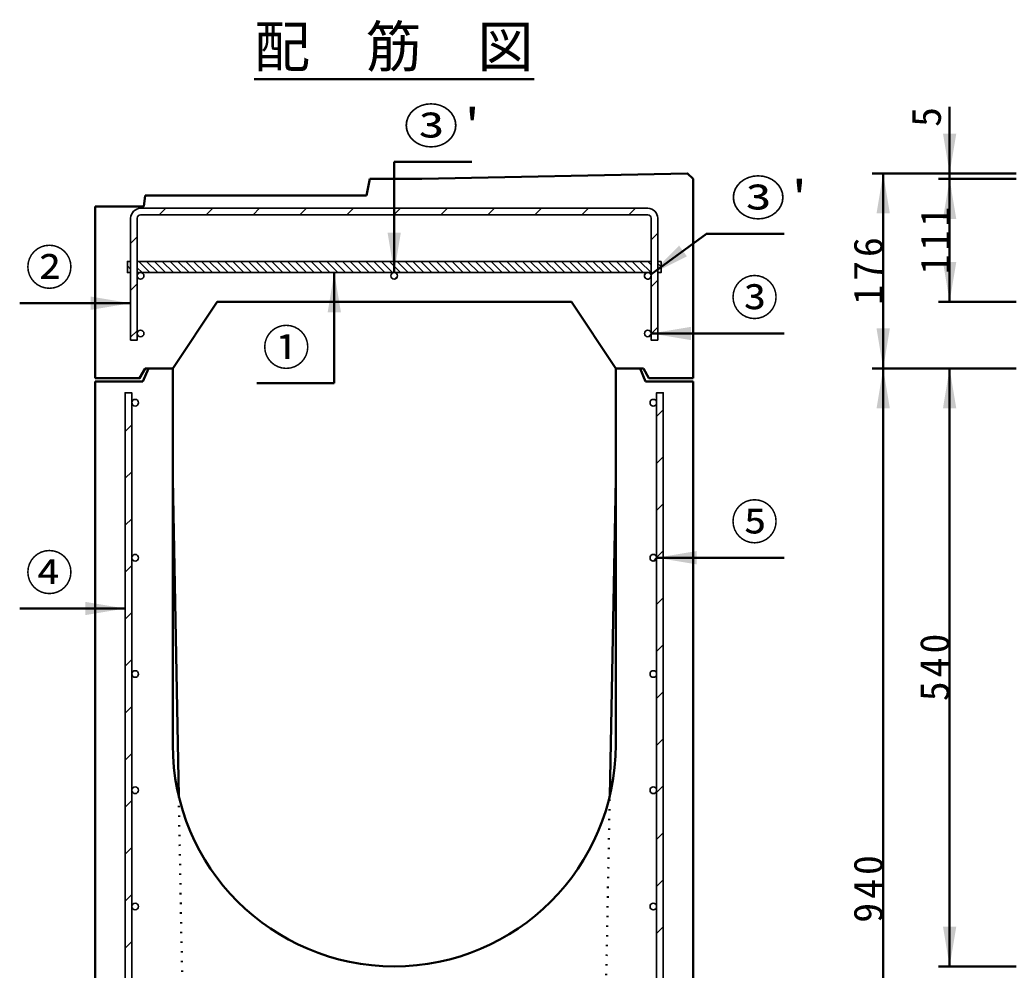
# Model space of a CAD drawing. Units: millimetres, scale not verified. Extents: x -2102 to 2102, y -1485 to 1485.
# Drawn here: x -998 to -98, y -718 to 140 of the extents above; entities that cross this region are included whole.
import ezdxf
from ezdxf.enums import TextEntityAlignment as Align

# ---------------------------------------------------------------- set-up
doc = ezdxf.new("R2010")
doc.units = ezdxf.units.MM
doc.header["$LTSCALE"] = 5
doc.linetypes.add('DOTTED', pattern=[1.75, 0.25, -1.5])
doc.layers.add('0-0_V-nasSTD', color=7, linetype='Continuous', lineweight=35)
doc.layers.add('0-1_0', color=7, linetype='Continuous', lineweight=50)
doc.styles.add('ＭＳ ゴシック', font='')
doc.styles.get('ＭＳ ゴシック').set_extended_font_data('MS Gothic')

msp = doc.modelspace()

# ---------------------------------------------------------------- linework, layer by layer
at = {"layer": '0-0_V-nasSTD', "lineweight": 50}
for p, q in [((-659.971, 11.744), (-659.971, -88.256)), ((-589.971, 11.744), (-659.971, 11.744)), ((-884.971, -18.756), (-885.971, -28.756)), ((-929.971, -28.756), (-885.971, -28.756)), ((-714.071, -188.256), (-714.071, -88.256)), ((-997.971, -115.95), (-897.971, -115.95)), ((-307.971, -143.256), (-427.971, -143.256)), ((-784.071, -188.256), (-714.071, -188.256)), ((-307.971, -345.756), (-422.971, -345.756)), ((-997.971, -391.609), (-902.971, -391.609))]:
    msp.add_line(p, q, dxfattribs=at)
at = {"layer": '0-0_V-nasSTD'}
for p, q in [((-430.971, -30.256), (-888.971, -30.256)), ((-430.971, -30.256), (-888.971, -30.256)), ((-872.333, -36.256), (-866.333, -30.256)), ((-829.906, -36.256), (-823.906, -30.256)), ((-787.48, -36.256), (-781.48, -30.256)), ((-745.053, -36.256), (-739.053, -30.256)), ((-702.627, -36.256), (-696.627, -30.256)), ((-660.201, -36.256), (-654.201, -30.256)), ((-617.774, -36.256), (-611.774, -30.256)), ((-575.348, -36.256), (-569.348, -30.256)), ((-532.921, -36.256), (-526.921, -30.256)), ((-490.495, -36.256), (-484.495, -30.256)), ((-448.068, -36.256), (-442.068, -30.256)), ((-897.971, -39.256), (-897.971, -149.256)), ((-897.971, -39.256), (-897.971, -78.256)), ((-891.971, -39.256), (-891.971, -149.256)), ((-891.971, -78.256), (-891.971, -39.256)), ((-430.971, -36.256), (-888.971, -36.256)), ((-888.971, -36.256), (-430.971, -36.256)), ((-427.971, -149.256), (-427.971, -39.256)), ((-427.971, -39.256), (-427.971, -78.256)), ((-421.971, -149.256), (-421.971, -39.256)), ((-421.971, -78.256), (-421.971, -39.256)), ((-427.971, -58.584), (-421.971, -52.584)), ((-897.971, -61.894), (-891.971, -55.894)), ((-900.971, -78.256), (-900.971, -88.256)), ((-900.971, -78.256), (-897.971, -78.256)), ((-427.971, -78.256), (-891.971, -78.256)), ((-890.623, -78.256), (-880.623, -88.256)), ((-883.552, -78.256), (-873.552, -88.256)), ((-876.481, -78.256), (-866.481, -88.256)), ((-869.41, -78.256), (-859.41, -88.256)), ((-862.339, -78.256), (-852.339, -88.256)), ((-855.268, -78.256), (-845.268, -88.256)), ((-848.197, -78.256), (-838.197, -88.256)), ((-841.126, -78.256), (-831.126, -88.256)), ((-834.055, -78.256), (-824.055, -88.256)), ((-826.984, -78.256), (-816.984, -88.256)), ((-819.912, -78.256), (-809.912, -88.256)), ((-812.841, -78.256), (-802.841, -88.256)), ((-805.77, -78.256), (-795.77, -88.256)), ((-798.699, -78.256), (-788.699, -88.256)), ((-791.628, -78.256), (-781.628, -88.256)), ((-784.557, -78.256), (-774.557, -88.256)), ((-777.486, -78.256), (-767.486, -88.256)), ((-770.415, -78.256), (-760.415, -88.256)), ((-763.344, -78.256), (-753.344, -88.256)), ((-756.273, -78.256), (-746.273, -88.256)), ((-749.202, -78.256), (-739.202, -88.256)), ((-742.131, -78.256), (-732.131, -88.256)), ((-735.06, -78.256), (-725.06, -88.256)), ((-727.989, -78.256), (-717.989, -88.256)), ((-720.918, -78.256), (-710.918, -88.256)), ((-713.846, -78.256), (-703.846, -88.256)), ((-706.775, -78.256), (-696.775, -88.256)), ((-699.704, -78.256), (-689.704, -88.256)), ((-692.633, -78.256), (-682.633, -88.256)), ((-685.562, -78.256), (-675.562, -88.256)), ((-678.491, -78.256), (-668.491, -88.256)), ((-671.42, -78.256), (-661.42, -88.256)), ((-664.349, -78.256), (-654.349, -88.256)), ((-657.278, -78.256), (-647.278, -88.256)), ((-650.207, -78.256), (-640.207, -88.256)), ((-643.136, -78.256), (-633.136, -88.256)), ((-636.065, -78.256), (-626.065, -88.256)), ((-628.994, -78.256), (-618.994, -88.256)), ((-621.923, -78.256), (-611.923, -88.256)), ((-614.852, -78.256), (-604.852, -88.256)), ((-607.78, -78.256), (-597.78, -88.256)), ((-600.709, -78.256), (-590.709, -88.256)), ((-593.638, -78.256), (-583.638, -88.256)), ((-586.567, -78.256), (-576.567, -88.256)), ((-579.496, -78.256), (-569.496, -88.256)), ((-572.425, -78.256), (-562.425, -88.256)), ((-565.354, -78.256), (-555.354, -88.256)), ((-558.283, -78.256), (-548.283, -88.256)), ((-551.212, -78.256), (-541.212, -88.256)), ((-544.141, -78.256), (-534.141, -88.256)), ((-537.07, -78.256), (-527.07, -88.256)), ((-529.999, -78.256), (-519.999, -88.256)), ((-522.928, -78.256), (-512.928, -88.256)), ((-515.857, -78.256), (-505.857, -88.256)), ((-508.785, -78.256), (-498.785, -88.256)), ((-501.714, -78.256), (-491.714, -88.256)), ((-494.643, -78.256), (-484.643, -88.256)), ((-487.572, -78.256), (-477.572, -88.256)), ((-480.501, -78.256), (-470.501, -88.256)), ((-473.43, -78.256), (-463.43, -88.256)), ((-466.359, -78.256), (-456.359, -88.256)), ((-459.288, -78.256), (-449.288, -88.256)), ((-452.217, -78.256), (-442.217, -88.256)), ((-445.146, -78.256), (-435.146, -88.256)), ((-438.075, -78.256), (-428.075, -88.256)), ((-431.004, -78.256), (-427.971, -81.289)), ((-421.971, -78.256), (-418.971, -78.256)), ((-418.971, -78.256), (-421.971, -78.256)), ((-421.971, -80.217), (-418.971, -83.217)), ((-418.971, -78.256), (-418.971, -88.256)), ((-900.971, -82.05), (-897.971, -85.05)), ((-900.971, -88.256), (-897.971, -88.256)), ((-891.971, -83.979), (-887.694, -88.256)), ((-427.971, -88.256), (-891.971, -88.256)), ((-430.971, -88.256), (-427.971, -88.256)), ((-421.971, -88.256), (-418.971, -88.256)), ((-897.971, -104.32), (-891.971, -98.32)), ((-887.546, -93.896), (-886.331, -92.68)), ((-659.767, -94.249), (-656.978, -91.459)), ((-427.971, -101.011), (-421.971, -95.011)), ((-897.971, -146.747), (-891.971, -140.747)), ((-430.783, -146.25), (-427.977, -143.443)), ((-427.971, -143.437), (-421.971, -137.437)), ((-897.971, -149.256), (-891.971, -149.256)), ((-427.971, -149.256), (-421.971, -149.256)), ((-902.971, -196.756), (-896.971, -196.756)), ((-902.971, -1080.756), (-902.971, -196.756)), ((-896.971, -1080.756), (-896.971, -196.756)), ((-896.971, -205.756), (-896.971, -196.756)), ((-422.971, -196.756), (-416.971, -196.756)), ((-422.971, -1080.756), (-422.971, -196.756)), ((-416.971, -1080.756), (-416.971, -196.756)), ((-422.971, -218.33), (-416.971, -212.33)), ((-902.971, -231.64), (-896.971, -225.64)), ((-422.971, -260.756), (-416.971, -254.756)), ((-902.971, -274.066), (-896.971, -268.066)), ((-422.971, -303.183), (-416.971, -297.183)), ((-902.971, -316.492), (-896.971, -310.492)), ((-422.971, -345.609), (-416.971, -339.609)), ((-892.298, -348.246), (-891.481, -347.429)), ((-426.114, -348.752), (-422.974, -345.613)), ((-902.971, -358.919), (-896.971, -352.919)), ((-422.971, -388.036), (-416.971, -382.036)), ((-902.971, -401.345), (-896.971, -395.345)), ((-422.971, -430.462), (-416.971, -424.462)), ((-902.971, -443.772), (-896.971, -437.772)), ((-422.971, -472.889), (-416.971, -466.889)), ((-902.971, -486.198), (-896.971, -480.198)), ((-422.971, -515.315), (-416.971, -509.315)), ((-902.971, -528.624), (-896.971, -522.624)), ((-422.971, -557.741), (-416.971, -551.741)), ((-902.971, -571.051), (-896.971, -565.051)), ((-422.971, -600.168), (-416.971, -594.168)), ((-902.971, -613.477), (-896.971, -607.477)), ((-422.971, -642.594), (-416.971, -636.594)), ((-902.971, -655.904), (-896.971, -649.904)), ((-422.971, -685.021), (-416.971, -679.021)), ((-902.971, -698.33), (-896.971, -692.33))]:
    msp.add_line(p, q, dxfattribs=at)
at = {"layer": '0-0_V-nasSTD', "lineweight": 50}
msp.add_lwpolyline([(-307.971, -53.256), (-377.971, -53.256), (-428.258, -89.976)], dxfattribs=at)
at = {"layer": '0-0_V-nasSTD'}
for points in [[(-897.971, -78.256), (-900.971, -78.256), (-900.971, -88.256), (-897.971, -88.256)], [(-427.971, -78.256), (-659.971, -78.256), (-891.971, -78.256)], [(-421.971, -88.256), (-418.971, -88.256), (-418.971, -78.256)], [(-897.971, -88.256), (-897.971, -149.256), (-891.971, -149.256), (-891.971, -143.256), (-891.971, -91.256), (-891.971, -88.256)], [(-891.971, -91.256), (-891.971, -88.256), (-888.971, -88.256)], [(-891.971, -88.256), (-888.971, -88.256), (-430.971, -88.256)], [(-430.971, -88.256), (-427.971, -88.256), (-427.971, -91.256)], [(-427.971, -88.256), (-427.971, -91.256), (-427.971, -143.256), (-427.971, -149.256), (-421.971, -149.256), (-421.971, -88.256)], [(-896.971, -205.756), (-896.971, -196.756), (-902.971, -196.756), (-902.971, -768.756), (-905.971, -768.756), (-905.971, -774.756), (-902.971, -774.756), (-902.971, -873.756), (-905.971, -873.756), (-905.971, -879.756), (-902.971, -879.756), (-902.971, -978.756), (-905.971, -978.756), (-905.971, -984.756), (-902.971, -984.756), (-902.971, -1080.756), (-902.971, -1080.756)], [(-416.971, -270.745), (-416.971, -196.756), (-422.971, -196.756), (-422.971, -205.756), (-422.971, -345.756)], [(-416.971, -768.756), (-416.971, -270.745), (-416.971, -196.756), (-422.971, -196.756), (-422.971, -205.756), (-422.971, -345.756), (-422.971, -450.756), (-422.971, -555.756), (-422.971, -660.756), (-422.971, -765.756)], [(-896.971, -450.756), (-896.971, -345.756), (-896.971, -205.756)], [(-896.971, -765.756), (-896.971, -660.756), (-896.971, -555.756), (-896.971, -450.756)]]:
    msp.add_lwpolyline(points, dxfattribs=at)
for centre in [(-888.971, -91.256), (-888.971, -91.256), (-659.971, -91.256), (-659.971, -91.256), (-430.971, -91.256), (-430.971, -91.256), (-888.971, -143.256), (-888.971, -143.256), (-430.971, -143.256), (-430.971, -143.256), (-893.971, -205.756), (-893.971, -205.756), (-425.971, -205.756), (-425.971, -205.756), (-893.971, -345.756), (-893.971, -345.756), (-425.971, -345.756), (-425.971, -345.756), (-893.971, -450.756), (-893.971, -450.756), (-425.971, -450.756), (-425.971, -450.756), (-893.971, -555.756), (-893.971, -555.756), (-425.971, -555.756), (-425.971, -555.756), (-893.971, -660.756), (-893.971, -660.756), (-425.971, -660.756), (-425.971, -660.756)]:
    msp.add_circle(centre, 3, dxfattribs=at)
for centre, radius, start, end in [((-888.971, -39.256), 9, 90, 180), ((-888.971, -39.256), 9, 90, 180), ((-430.971, -39.256), 9, 0, 90), ((-430.971, -39.256), 9, 0, 90), ((-888.971, -39.256), 3, 90, 180), ((-888.971, -39.256), 3, 90, 180), ((-430.971, -39.256), 3, 0, 90), ((-430.971, -39.256), 3, 0, 90), ((-430.971, -91.256), 3, 90, 207.36074), ((-430.971, -91.256), 3, 90, 207.36074), ((-430.971, -91.256), 3, 0, 90), ((-430.971, -91.256), 3, 207.36074, 0)]:
    msp.add_arc(centre, radius, start, end, dxfattribs=at)
for points in [[(-164.394, 37.244), (-158.394, 1.244), (-152.394, 37.244)], [(-224.394, -34.756), (-218.394, 1.244), (-212.394, -34.756)], [(-164.394, -39.756), (-158.394, -3.756), (-152.394, -39.756)], [(-665.971, -52.256), (-659.971, -88.256), (-653.971, -52.256)], [(-428.258, -89.976), (-402.722, -63.9), (-399.184, -68.746)], [(-428.258, -89.976), (-399.184, -68.746), (-395.645, -73.591)], [(-164.394, -78.756), (-158.394, -114.756), (-152.394, -78.756)], [(-720.071, -124.256), (-714.071, -88.256), (-708.071, -124.256)], [(-933.971, -121.95), (-933.971, -109.95), (-897.971, -115.95)], [(-427.971, -143.256), (-391.971, -149.256), (-391.971, -137.256)], [(-224.394, -138.756), (-218.394, -174.756), (-212.394, -138.756)], [(-224.394, -210.756), (-218.394, -174.756), (-212.394, -210.756)], [(-164.394, -210.756), (-158.394, -174.756), (-152.394, -210.756)], [(-422.971, -345.756), (-386.971, -351.756), (-386.971, -339.756)], [(-938.971, -397.609), (-938.971, -385.609), (-902.971, -391.609)], [(-164.394, -678.756), (-158.394, -714.756), (-152.394, -678.756)]]:
    msp.add_solid(points, dxfattribs=at)
at = {"layer": '0-1_0'}
for p, q in [((-786.374, 86.244), (-533.568, 86.244)), ((-158.394, 61.244), (-158.394, 1.244)), ((-98.394, 1.244), (-228.394, 1.244)), ((-218.394, -174.756), (-218.394, 1.244)), ((-158.394, -3.756), (-158.394, 1.244)), ((-681.971, -3.756), (-684.971, -18.756)), ((-681.971, -3.756), (-634.971, -3.756)), ((-389.971, -183.756), (-389.971, -3.756)), ((-98.394, -3.756), (-168.394, -3.756)), ((-158.394, -114.756), (-158.394, -3.756)), ((-684.971, -18.756), (-884.971, -18.756)), ((-929.971, -183.756), (-929.971, -28.756)), ((-819.971, -114.756), (-859.971, -174.756)), ((-819.971, -114.756), (-499.971, -114.756)), ((-499.971, -114.756), (-459.971, -174.756)), ((-98.394, -114.756), (-168.394, -114.756)), ((-881.971, -174.756), (-886.971, -186.756)), ((-884.971, -174.756), (-859.971, -174.756)), ((-859.971, -174.756), (-881.971, -174.756)), ((-859.971, -174.756), (-859.971, -514.756)), ((-434.971, -174.756), (-459.971, -174.756)), ((-459.971, -174.756), (-459.971, -514.756)), ((-459.971, -174.756), (-437.971, -174.756)), ((-437.971, -174.756), (-432.971, -186.756)), ((-98.394, -174.756), (-228.394, -174.756)), ((-218.394, -1114.756), (-218.394, -174.756)), ((-158.394, -714.756), (-158.394, -174.756)), ((-886.971, -186.756), (-929.971, -186.756)), ((-929.971, -1114.756), (-929.971, -186.756)), ((-432.971, -186.756), (-389.971, -186.756)), ((-389.971, -1114.756), (-389.971, -186.756)), ((-859.971, -274.756), (-854.556, -560.98)), ((-465.386, -560.98), (-459.971, -274.756)), ((-98.394, -714.756), (-168.394, -714.756))]:
    msp.add_line(p, q, dxfattribs=at)
for points in [[(-634.971, -3.756), (-394.971, 1.244), (-389.971, -3.756)], [(-929.971, -183.756), (-889.971, -183.756), (-884.971, -174.756)], [(-389.971, -183.756), (-429.971, -183.756), (-434.971, -174.756)]]:
    msp.add_lwpolyline(points, dxfattribs=at)
at = {"layer": '0-1_0', "linetype": 'DOTTED'}
for points in [[(-854.556, -560.98), (-846.53, -985.196), (-816.971, -1014.756)], [(-502.971, -1014.756), (-473.412, -985.196), (-465.386, -560.98)]]:
    msp.add_lwpolyline(points, dxfattribs=at)
at = {"layer": '0-1_0'}
for start, end in [(180, 270), (270, 0)]:
    msp.add_arc((-659.971, -514.756), 200, start, end, dxfattribs=at)

# ---------------------------------------------------------------- texts
at = {"layer": '0-0_V-nasSTD', "style": 'ＭＳ ゴシック'}
for s, height, p in [('配\u3000筋\u3000図', 36.95, (-786.374, 86.244)), ('②', 31.67, (-992.971, -108.95)), ('③', 31.67, (-356.171, -136.256)), ('①', 31.67, (-779.071, -181.256)), ('⑤', 31.67, (-356.171, -338.756)), ('④', 31.67, (-992.971, -384.609))]:
    msp.add_text(s, height=height, dxfattribs=at).set_placement(p, align=Align.BOTTOM_LEFT)
at = {"layer": '0-0_V-nasSTD', "style": 'ＭＳ ゴシック', "width": 1.15}
for p in [(-651.571, 18.744), (-356.171, -46.256)]:
    msp.add_text("③'", height=31.67, dxfattribs=at).set_placement(p, align=Align.BOTTOM_LEFT)
at = {"layer": '0-0_V-nasSTD', "style": 'ＭＳ ゴシック'}
msp.add_text('5', height=26.39, rotation=90, dxfattribs=at).set_placement((-158.394, 43.244), align=Align.BOTTOM_LEFT)
at = {"layer": '0-0_V-nasSTD', "char_height": 26.39, "attachment_point": 7, "rotation": 90, "style": 'ＭＳ ゴシック'}
for s, insert in [('\\T1.2;111', (-158.394, -89.856)), ('\\T1.2;176', (-218.394, -117.356)), ('\\T1.2;540', (-158.394, -475.356)), ('\\T1.2;940', (-218.394, -675.356))]:
    msp.add_mtext(s, dxfattribs=dict(at, insert=insert))

doc.saveas('drawing.dxf')
